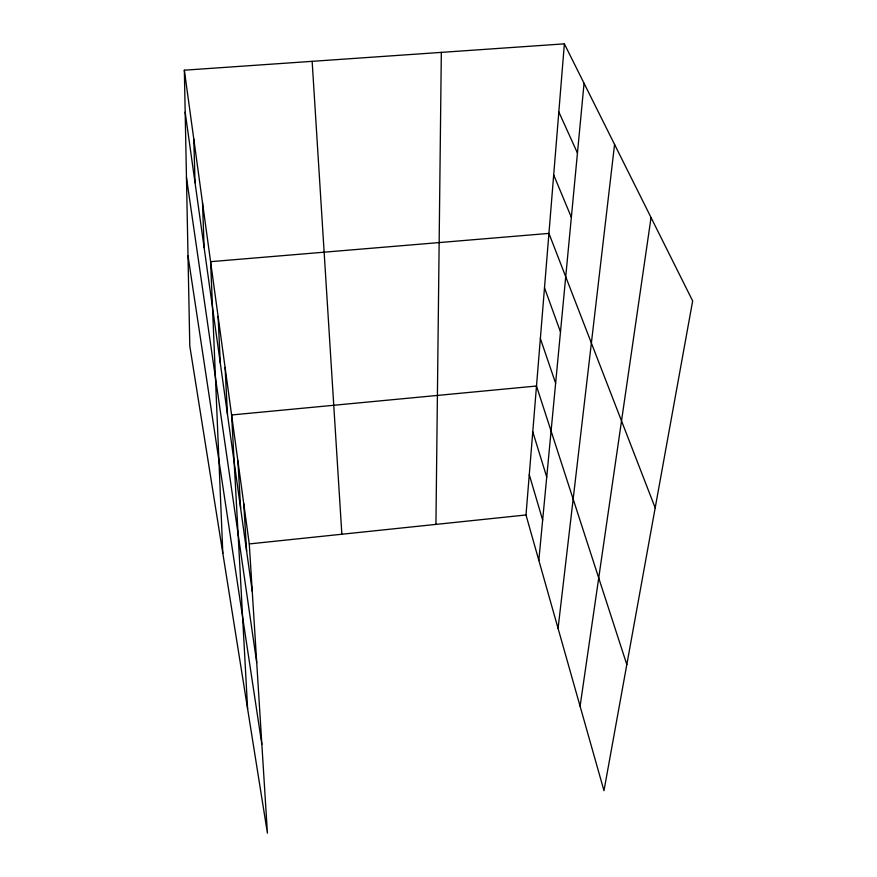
<?xml version="1.0" encoding="UTF-8"?>
<svg xmlns="http://www.w3.org/2000/svg" width="877" height="877" viewBox="0 0 877 877"><rect width="100%" height="100%" fill="white"/><g stroke="black" fill="none" stroke-linecap="round" stroke-linejoin="round"><path stroke-width="1.32" d="M435.935 524.402L441.328 52.379M564.371 43.85L692.655 300.932L603.979 790.692L525.992 514.974L564.371 43.85L184.345 70.193L189.794 345.998L267.419 833.15L249.276 543.926L184.345 70.193M538.829 560.37L584.06 83.304M558.068 628.37L614.569 144.431M580.092 706.226L651.052 217.551M249.276 543.926L525.992 514.974M558.824 111.938L577.45 153.036M553.694 174.94L571.355 217.321M655.185 507.871L548.936 233.403L210.59 261.675L222.824 553.321M544.496 287.809L560.491 331.923M540.364 338.566L555.623 383.205M626.814 664.591L536.494 386.023L231.605 414.974L247.61 708.879M532.767 431.791L546.733 477.044M529.269 474.687L542.655 520.061M188.018 255.974L261.839 744.266M186.461 177.483L256.72 662.552M185.168 112.19L252.247 591.361M312.146 61.335L341.855 534.246M243.762 503.705L246.623 551.184M237.886 460.809L240.616 508.243M225.082 367.386L227.472 414.35M218.088 316.411L220.27 362.903M202.51 202.74L204.133 247.61M193.784 139.114L195.045 182.734"/></g></svg>
